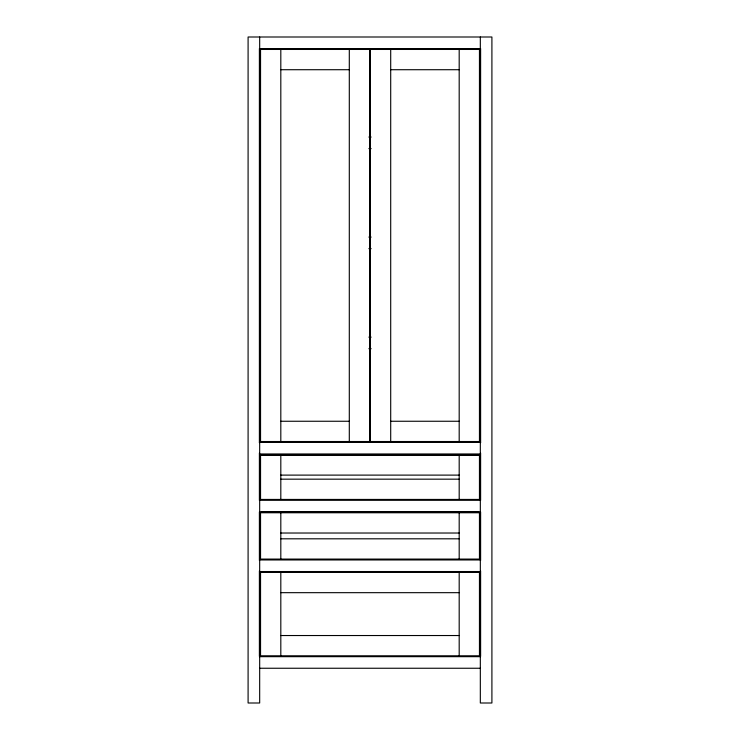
<?xml version="1.0" encoding="UTF-8"?>
<svg xmlns="http://www.w3.org/2000/svg" width="740" height="740" viewBox="0 0 740 740"><rect width="100%" height="100%" fill="white"/><g stroke="black" fill="none" stroke-linecap="round" stroke-linejoin="round"><path stroke-width="1.11" d="M259.675 48.581L480.325 48.581M280.812 69.717L349.299 69.717M390.702 69.717L459.189 69.717M368.844 137.048L371.156 137.048M368.844 148.629L371.156 148.629M368.844 237.087L371.156 237.087M368.844 248.668L371.156 248.668M368.844 337.135L371.156 337.135M368.844 348.716L371.156 348.716M280.812 421.254L349.299 421.254M390.702 421.254L459.189 421.254M259.389 442.391L480.612 442.391M259.675 453.971L480.325 453.971M280.812 475.108L459.189 475.108M280.812 479.168L459.189 479.168M259.675 500.305L480.325 500.305M259.675 511.886L480.325 511.886M280.812 533.022L459.189 533.022M280.812 538.812L459.189 538.812M259.675 559.958L480.325 559.958M259.675 571.539L480.325 571.539M280.812 592.675L459.189 592.675M280.812 635.53L459.189 635.53M259.675 656.667L480.325 656.667M259.675 668.248L480.325 668.248M480.612 48.553L480.612 442.613M480.612 453.01L480.612 500.388M480.612 511.941L480.612 560.476M480.612 570.882L480.612 656.389M480.325 37L480.325 703L491.906 703L491.906 37L248.094 37L248.094 703L259.675 703L259.675 37M478.299 511.886L261.701 511.886M459.189 49.451L459.189 441.521M459.189 454.841L459.189 499.435M459.189 512.755L459.189 559.088M459.189 572.409L459.189 655.797M390.702 49.451L390.702 441.521M349.299 49.451L349.299 441.521M280.812 49.451L280.812 441.521M280.812 454.841L280.812 499.435M280.812 512.755L280.812 559.088M280.812 572.409L280.812 655.797M259.389 48.553L259.389 442.613M259.389 453.01L259.389 500.388M259.389 511.941L259.389 560.476M259.389 570.882L259.389 656.389M369.565 49.451L260.545 49.451L260.545 441.521L369.565 441.521L369.565 49.451M479.455 49.451L370.435 49.451L370.435 441.521L479.455 441.521L479.455 49.451M479.455 454.841L260.545 454.841L260.545 499.435L479.455 499.435L479.455 454.841M478.299 455.128L261.701 455.304L478.299 455.128M479.455 512.755L260.545 512.755L260.545 559.088L479.455 559.088L479.455 512.755M479.455 572.409L260.545 572.409L260.545 655.797L479.455 655.797L479.455 572.409"/></g></svg>
